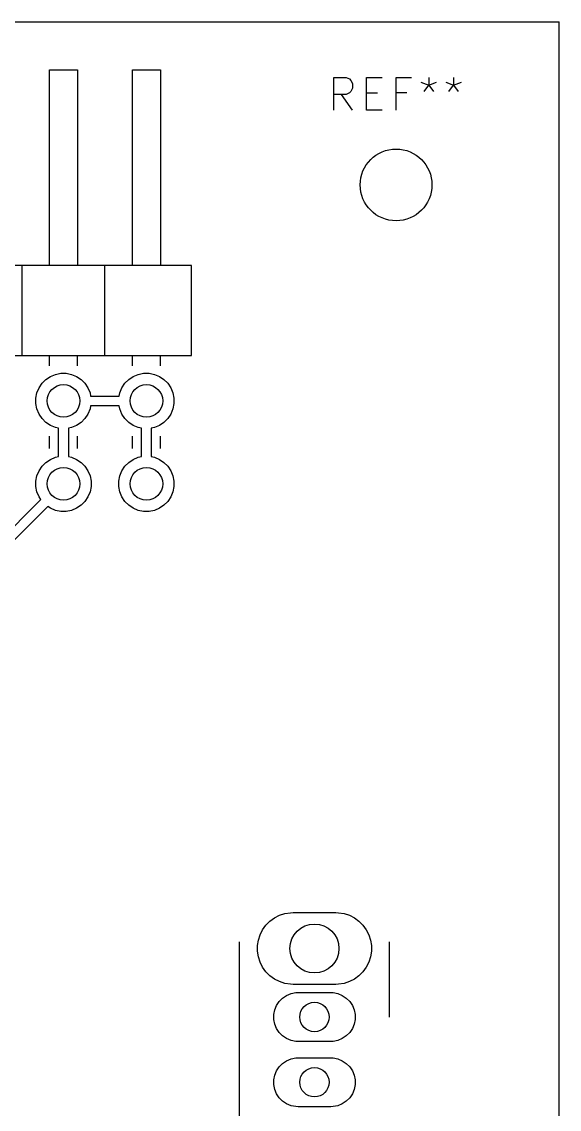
# Model space of a CAD drawing. Extents: x 119.8 to 199.8, y -185.2 to -95.2.
# Drawn here: x 183.29 to 199.76, y -128.49 to -95.16 of the extents above; entities that cross this region are included whole.
import ezdxf

# ---------------------------------------------------------------- set-up
doc = ezdxf.new("R2010")
doc.units = 0
doc.layers.add('BLACK', color=7, linetype='CONTINUOUS')

msp = doc.modelspace()

# ---------------------------------------------------------------- linework, layer by layer
at = {"layer": 'BLACK', "linetype": 'CONTINUOUS'}
for p, q in [((119.7556, -95.1644), (199.7556, -95.1644)), ((199.7556, -185.1644), (199.7556, -95.1644)), ((184.1356, -96.6344), (184.9956, -96.6344)), ((184.1356, -102.6344), (184.1356, -96.6344)), ((184.9956, -96.6344), (184.9956, -102.6344)), ((186.6756, -96.6344), (187.5356, -96.6344)), ((186.6756, -102.6344), (186.6756, -96.6344)), ((187.5356, -96.6344), (187.5356, -102.6344)), ((192.850838, -97.869219), (192.850838, -96.869219)), ((192.850838, -96.869219), (193.23179, -96.869219)), ((193.23179, -96.869219), (193.327028, -96.916838)), ((193.327028, -96.916838), (193.374647, -96.964457)), ((193.374647, -96.964457), (193.422266, -97.059695)), ((193.850838, -97.869219), (193.850838, -96.869219)), ((193.850838, -96.869219), (194.327028, -96.869219)), ((194.7556, -97.869219), (194.7556, -96.869219)), ((194.7556, -96.869219), (195.23179, -96.869219)), ((195.7556, -96.869219), (195.7556, -97.107314)), ((196.517505, -96.869219), (196.517505, -97.107314)), ((193.374647, -97.29779), (193.327028, -97.345409)), ((193.422266, -97.202552), (193.374647, -97.29779)), ((193.422266, -97.059695), (193.422266, -97.202552)), ((195.517505, -97.012076), (195.7556, -97.107314)), ((195.612743, -97.29779), (195.7556, -97.107314)), ((195.7556, -97.107314), (195.993695, -97.012076)), ((195.7556, -97.107314), (195.898457, -97.29779)), ((196.27941, -97.012076), (196.517505, -97.107314)), ((196.374648, -97.29779), (196.517505, -97.107314)), ((196.517505, -97.107314), (196.7556, -97.012076)), ((196.517505, -97.107314), (196.660362, -97.29779)), ((193.23179, -97.393028), (192.850838, -97.393028)), ((193.422266, -97.869219), (193.088933, -97.393028)), ((193.327028, -97.345409), (193.23179, -97.393028)), ((193.850838, -97.345409), (194.184171, -97.345409)), ((195.088933, -97.345409), (194.7556, -97.345409)), ((194.327028, -97.869219), (193.850838, -97.869219)), ((188.4856, -102.6344), (173.0256, -102.6344)), ((183.2956, -105.3944), (183.2956, -102.6344)), ((185.8356, -105.3944), (185.8356, -102.6344)), ((188.4856, -105.3944), (188.4856, -102.6344)), ((173.0256, -105.3944), (188.4856, -105.3944)), ((184.1356, -105.707042), (184.1356, -105.3944)), ((184.9956, -105.707042), (184.9956, -105.3944)), ((186.6756, -105.707042), (186.6756, -105.3944)), ((187.5356, -105.707042), (187.5356, -105.3944)), ((184.164913, -106.034767), (184.318858, -105.971001)), ((184.318858, -105.971001), (184.482285, -105.938493)), ((184.482285, -105.938493), (184.648915, -105.938493)), ((184.648915, -105.938493), (184.812342, -105.971001)), ((184.812342, -105.971001), (184.966287, -106.034767)), ((186.704913, -106.034767), (186.858858, -105.971001)), ((186.858858, -105.971001), (187.022285, -105.938493)), ((187.022285, -105.938493), (187.188915, -105.938493)), ((187.188915, -105.938493), (187.352342, -105.971001)), ((187.352342, -105.971001), (187.506287, -106.034767)), ((183.815967, -106.383713), (183.908541, -106.245166)), ((183.908541, -106.245166), (184.026366, -106.127341)), ((184.026366, -106.127341), (184.164913, -106.034767)), ((184.966287, -106.034767), (185.104834, -106.127341)), ((185.104834, -106.127341), (185.222659, -106.245166)), ((185.222659, -106.245166), (185.315233, -106.383713)), ((186.355967, -106.383713), (186.448541, -106.245166)), ((186.448541, -106.245166), (186.566366, -106.127341)), ((186.566366, -106.127341), (186.704913, -106.034767)), ((187.506287, -106.034767), (187.644834, -106.127341)), ((187.644834, -106.127341), (187.762659, -106.245166)), ((187.762659, -106.245166), (187.855233, -106.383713)), ((183.719693, -106.701085), (183.752201, -106.537658)), ((183.752201, -106.537658), (183.815967, -106.383713)), ((185.315233, -106.383713), (185.378999, -106.537658)), ((185.378999, -106.537658), (185.398242, -106.6344)), ((185.398242, -106.6344), (186.272958, -106.6344)), ((186.272958, -106.6344), (186.292201, -106.537658)), ((186.292201, -106.537658), (186.355967, -106.383713)), ((187.855233, -106.383713), (187.918999, -106.537658)), ((187.918999, -106.537658), (187.951507, -106.701085)), ((183.719693, -106.867715), (183.719693, -106.701085)), ((183.752201, -107.031142), (183.719693, -106.867715)), ((185.398242, -106.9344), (185.378999, -107.031142)), ((186.272958, -106.9344), (185.398242, -106.9344)), ((186.292201, -107.031142), (186.272958, -106.9344)), ((187.951507, -106.867715), (187.918999, -107.031142)), ((187.951507, -106.701085), (187.951507, -106.867715)), ((183.815967, -107.185087), (183.752201, -107.031142)), ((183.908541, -107.323634), (183.815967, -107.185087)), ((185.315233, -107.185087), (185.222659, -107.323634)), ((185.378999, -107.031142), (185.315233, -107.185087)), ((186.355967, -107.185087), (186.292201, -107.031142)), ((186.448541, -107.323634), (186.355967, -107.185087)), ((187.855233, -107.185087), (187.762659, -107.323634)), ((187.918999, -107.031142), (187.855233, -107.185087)), ((184.026366, -107.441459), (183.908541, -107.323634)), ((184.164913, -107.534033), (184.026366, -107.441459)), ((184.318858, -107.597799), (184.164913, -107.534033)), ((184.4156, -107.617042), (184.318858, -107.597799)), ((184.4156, -108.491757), (184.4156, -107.617042)), ((184.812342, -107.597799), (184.7156, -107.617042)), ((184.7156, -107.617042), (184.7156, -108.491757)), ((184.966287, -107.534033), (184.812342, -107.597799)), ((185.104834, -107.441459), (184.966287, -107.534033)), ((185.222659, -107.323634), (185.104834, -107.441459)), ((186.566366, -107.441459), (186.448541, -107.323634)), ((186.704913, -107.534033), (186.566366, -107.441459)), ((186.858858, -107.597799), (186.704913, -107.534033)), ((186.9556, -107.617042), (186.858858, -107.597799)), ((186.9556, -108.491757), (186.9556, -107.617042)), ((187.352342, -107.597799), (187.2556, -107.617042)), ((187.2556, -107.617042), (187.2556, -108.491757)), ((187.506287, -107.534033), (187.352342, -107.597799)), ((187.644834, -107.441459), (187.506287, -107.534033)), ((187.762659, -107.323634), (187.644834, -107.441459)), ((184.1356, -108.247042), (184.1356, -107.861758)), ((184.9956, -108.247042), (184.9956, -107.861758)), ((186.6756, -108.247042), (186.6756, -107.861758)), ((187.5356, -108.247042), (187.5356, -107.861758)), ((184.026366, -108.667341), (184.164913, -108.574767)), ((184.164913, -108.574767), (184.318858, -108.511001)), ((184.318858, -108.511001), (184.4156, -108.491757)), ((184.7156, -108.491757), (184.812342, -108.511001)), ((184.812342, -108.511001), (184.966287, -108.574767)), ((184.966287, -108.574767), (185.104834, -108.667341)), ((186.566366, -108.667341), (186.704913, -108.574767)), ((186.704913, -108.574767), (186.858858, -108.511001)), ((186.858858, -108.511001), (186.9556, -108.491757)), ((187.2556, -108.491757), (187.352342, -108.511001)), ((187.352342, -108.511001), (187.506287, -108.574767)), ((187.506287, -108.574767), (187.644834, -108.667341)), ((183.752201, -109.077658), (183.815967, -108.923713)), ((183.815967, -108.923713), (183.908541, -108.785166)), ((183.908541, -108.785166), (184.026366, -108.667341)), ((185.104834, -108.667341), (185.222659, -108.785166)), ((185.222659, -108.785166), (185.315233, -108.923713)), ((185.315233, -108.923713), (185.378999, -109.077658)), ((186.292201, -109.077658), (186.355967, -108.923713)), ((186.355967, -108.923713), (186.448541, -108.785166)), ((186.448541, -108.785166), (186.566366, -108.667341)), ((187.644834, -108.667341), (187.762659, -108.785166)), ((187.762659, -108.785166), (187.855233, -108.923713)), ((187.855233, -108.923713), (187.918999, -109.077658)), ((183.719693, -109.241085), (183.752201, -109.077658)), ((183.719693, -109.407715), (183.719693, -109.241085)), ((185.378999, -109.077658), (185.411507, -109.241085)), ((185.411507, -109.241085), (185.411507, -109.407715)), ((186.259693, -109.241085), (186.292201, -109.077658)), ((186.259693, -109.407715), (186.259693, -109.241085)), ((187.918999, -109.077658), (187.951507, -109.241085)), ((187.951507, -109.241085), (187.951507, -109.407715)), ((183.752201, -109.571142), (183.719693, -109.407715)), ((183.815967, -109.725087), (183.752201, -109.571142)), ((185.378999, -109.571142), (185.315233, -109.725087)), ((185.411507, -109.407715), (185.378999, -109.571142)), ((186.292201, -109.571142), (186.259693, -109.407715)), ((186.355967, -109.725087), (186.292201, -109.571142)), ((187.918999, -109.571142), (187.855233, -109.725087)), ((187.951507, -109.407715), (187.918999, -109.571142)), ((178.663468, -115.0144), (183.870766, -109.807101)), ((183.870766, -109.807101), (183.815967, -109.725087)), ((185.222659, -109.863634), (185.104834, -109.981459)), ((185.315233, -109.725087), (185.222659, -109.863634)), ((186.448541, -109.863634), (186.355967, -109.725087)), ((186.566366, -109.981459), (186.448541, -109.863634)), ((187.762659, -109.863634), (187.644834, -109.981459)), ((187.855233, -109.725087), (187.762659, -109.863634)), ((184.082898, -110.019233), (178.831666, -115.270466)), ((184.164913, -110.074033), (184.082898, -110.019233)), ((184.318858, -110.137799), (184.164913, -110.074033)), ((184.482285, -110.170307), (184.318858, -110.137799)), ((184.648915, -110.170307), (184.482285, -110.170307)), ((184.812342, -110.137799), (184.648915, -110.170307)), ((184.966287, -110.074033), (184.812342, -110.137799)), ((185.104834, -109.981459), (184.966287, -110.074033)), ((186.704913, -110.074033), (186.566366, -109.981459)), ((186.858858, -110.137799), (186.704913, -110.074033)), ((187.022285, -110.170307), (186.858858, -110.137799)), ((187.188915, -110.170307), (187.022285, -110.170307)), ((187.352342, -110.137799), (187.188915, -110.170307)), ((187.506287, -110.074033), (187.352342, -110.137799)), ((187.644834, -109.981459), (187.506287, -110.074033)), ((190.891207, -122.727953), (191.030852, -122.626496)), ((191.030852, -122.626496), (191.184648, -122.548133)), ((191.184648, -122.548133), (191.34881, -122.494793)), ((191.34881, -122.494793), (191.519295, -122.467791)), ((191.519295, -122.467791), (191.6056, -122.4644)), ((191.6056, -122.4644), (192.9056, -122.4644)), ((192.9056, -122.4644), (192.991905, -122.467791)), ((192.991905, -122.467791), (193.16239, -122.494793)), ((193.16239, -122.494793), (193.326552, -122.548133)), ((193.326552, -122.548133), (193.480348, -122.626496)), ((193.480348, -122.626496), (193.619993, -122.727953)), ((190.667696, -122.989652), (190.769153, -122.850007)), ((190.769153, -122.850007), (190.891207, -122.727953)), ((193.619993, -122.727953), (193.742047, -122.850007)), ((193.742047, -122.850007), (193.843504, -122.989652)), ((190.508991, -123.478095), (190.535993, -123.30761)), ((190.535993, -123.30761), (190.589333, -123.143448)), ((190.589333, -123.143448), (190.667696, -122.989652)), ((193.843504, -122.989652), (193.921867, -123.143448)), ((193.921867, -123.143448), (193.975207, -123.30761)), ((193.975207, -123.30761), (194.002209, -123.478095)), ((189.9556, -131.9644), (189.9556, -123.3644)), ((190.508991, -123.650705), (190.508991, -123.478095)), ((194.002209, -123.478095), (194.002209, -123.650705)), ((194.5556, -125.6644), (194.5556, -123.3644)), ((190.535993, -123.82119), (190.508991, -123.650705)), ((190.589333, -123.985352), (190.535993, -123.82119)), ((193.975207, -123.82119), (193.921867, -123.985352)), ((194.002209, -123.650705), (193.975207, -123.82119)), ((190.667696, -124.139148), (190.589333, -123.985352)), ((190.769153, -124.278793), (190.667696, -124.139148)), ((190.891207, -124.400847), (190.769153, -124.278793)), ((193.742047, -124.278793), (193.619993, -124.400847)), ((193.843504, -124.139148), (193.742047, -124.278793)), ((193.921867, -123.985352), (193.843504, -124.139148)), ((191.030852, -124.502304), (190.891207, -124.400847)), ((191.184648, -124.580667), (191.030852, -124.502304)), ((191.34881, -124.634007), (191.184648, -124.580667)), ((191.519295, -124.661009), (191.34881, -124.634007)), ((193.16239, -124.634007), (192.991905, -124.661009)), ((193.326552, -124.580667), (193.16239, -124.634007)), ((193.480348, -124.502304), (193.326552, -124.580667)), ((193.619993, -124.400847), (193.480348, -124.502304)), ((191.402052, -125.002959), (191.537886, -124.946695)), ((191.6056, -124.6644), (191.519295, -124.661009)), ((191.537886, -124.946695), (191.682087, -124.918011)), ((192.9056, -124.6644), (191.6056, -124.6644)), ((191.682087, -124.918011), (191.7556, -124.9144)), ((191.7556, -124.9144), (192.7556, -124.9144)), ((192.7556, -124.9144), (192.829113, -124.918011)), ((192.829113, -124.918011), (192.973314, -124.946695)), ((192.991905, -124.661009), (192.9056, -124.6644)), ((192.973314, -124.946695), (193.109148, -125.002959)), ((191.094159, -125.310852), (191.175842, -125.188605)), ((191.175842, -125.188605), (191.279805, -125.084642)), ((191.279805, -125.084642), (191.402052, -125.002959)), ((193.109148, -125.002959), (193.231395, -125.084642)), ((193.231395, -125.084642), (193.335358, -125.188605)), ((193.335358, -125.188605), (193.417041, -125.310852)), ((191.009211, -125.590887), (191.037895, -125.446686)), ((191.009211, -125.737913), (191.009211, -125.590887)), ((191.037895, -125.446686), (191.094159, -125.310852)), ((193.417041, -125.310852), (193.473305, -125.446686)), ((193.473305, -125.446686), (193.501989, -125.590887)), ((193.501989, -125.590887), (193.501989, -125.737913)), ((191.037895, -125.882114), (191.009211, -125.737913)), ((191.094159, -126.017948), (191.037895, -125.882114)), ((193.473305, -125.882114), (193.417041, -126.017948)), ((193.501989, -125.737913), (193.473305, -125.882114)), ((191.175842, -126.140195), (191.094159, -126.017948)), ((191.279805, -126.244158), (191.175842, -126.140195)), ((191.402052, -126.325841), (191.279805, -126.244158)), ((193.231395, -126.244158), (193.109148, -126.325841)), ((193.335358, -126.140195), (193.231395, -126.244158)), ((193.417041, -126.017948), (193.335358, -126.140195)), ((191.537886, -126.382105), (191.402052, -126.325841)), ((191.682087, -126.410789), (191.537886, -126.382105)), ((191.7556, -126.4144), (191.682087, -126.410789)), ((192.7556, -126.4144), (191.7556, -126.4144)), ((192.829113, -126.410789), (192.7556, -126.4144)), ((192.973314, -126.382105), (192.829113, -126.410789)), ((193.109148, -126.325841), (192.973314, -126.382105)), ((191.402052, -127.002959), (191.537886, -126.946695)), ((191.537886, -126.946695), (191.682087, -126.918011)), ((191.682087, -126.918011), (191.7556, -126.9144)), ((191.7556, -126.9144), (192.7556, -126.9144)), ((192.7556, -126.9144), (192.829113, -126.918011)), ((192.829113, -126.918011), (192.973314, -126.946695)), ((192.973314, -126.946695), (193.109148, -127.002959)), ((191.094159, -127.310852), (191.175842, -127.188605)), ((191.175842, -127.188605), (191.279805, -127.084642)), ((191.279805, -127.084642), (191.402052, -127.002959)), ((193.109148, -127.002959), (193.231395, -127.084642)), ((193.231395, -127.084642), (193.335358, -127.188605)), ((193.335358, -127.188605), (193.417041, -127.310852)), ((191.009211, -127.590887), (191.037895, -127.446686)), ((191.009211, -127.737913), (191.009211, -127.590887)), ((191.037895, -127.446686), (191.094159, -127.310852)), ((193.417041, -127.310852), (193.473305, -127.446686)), ((193.473305, -127.446686), (193.501989, -127.590887)), ((193.501989, -127.590887), (193.501989, -127.737913)), ((191.037895, -127.882114), (191.009211, -127.737913)), ((191.094159, -128.017948), (191.037895, -127.882114)), ((193.473305, -127.882114), (193.417041, -128.017948)), ((193.501989, -127.737913), (193.473305, -127.882114)), ((191.175842, -128.140195), (191.094159, -128.017948)), ((191.279805, -128.244158), (191.175842, -128.140195)), ((191.402052, -128.325841), (191.279805, -128.244158)), ((193.231395, -128.244158), (193.109148, -128.325841)), ((193.335358, -128.140195), (193.231395, -128.244158)), ((193.417041, -128.017948), (193.335358, -128.140195)), ((191.537886, -128.382105), (191.402052, -128.325841)), ((191.682087, -128.410789), (191.537886, -128.382105)), ((191.7556, -128.4144), (191.682087, -128.410789)), ((192.7556, -128.4144), (191.7556, -128.4144)), ((192.829113, -128.410789), (192.7556, -128.4144)), ((192.973314, -128.382105), (192.829113, -128.410789)), ((193.109148, -128.325841), (192.973314, -128.382105))]:
    msp.add_line(p, q, dxfattribs=at)
at = {"layer": 'BLACK'}
for centre, radius in [((194.7556, -100.1644), 1.1), ((194.7556, -100.1644), 1.099999), ((194.7556, -100.1644), 1.099999), ((184.5656, -106.7844), 0.5), ((184.5656, -106.7844), 0.5), ((184.5656, -106.7844), 0.5), ((187.1056, -106.7844), 0.5), ((187.1056, -106.7844), 0.5), ((187.1056, -106.7844), 0.5), ((184.5656, -109.3244), 0.5), ((184.5656, -109.3244), 0.5), ((184.5656, -109.3244), 0.5), ((187.1056, -109.3244), 0.5), ((187.1056, -109.3244), 0.5), ((187.1056, -109.3244), 0.5), ((192.2556, -123.5644), 0.75), ((192.2556, -123.5644), 0.75), ((192.2556, -123.5644), 0.75), ((192.2556, -125.6644), 0.45), ((192.2556, -125.6644), 0.45), ((192.2556, -125.6644), 0.45), ((192.2556, -127.6644), 0.45), ((192.2556, -127.6644), 0.45), ((192.2556, -127.6644), 0.45)]:
    msp.add_circle(centre, radius, dxfattribs=at)
at = {"layer": 'WHITE'}
for centre, radius in [((194.7556, -100.1644), 1.099999), ((184.5656, -106.7844), 0.5), ((187.1056, -106.7844), 0.5), ((184.5656, -109.3244), 0.5), ((187.1056, -109.3244), 0.5), ((192.2556, -123.5644), 0.75), ((192.2556, -125.6644), 0.45), ((192.2556, -127.6644), 0.45)]:
    msp.add_circle(centre, radius, dxfattribs=at)

doc.saveas('drawing.dxf')
